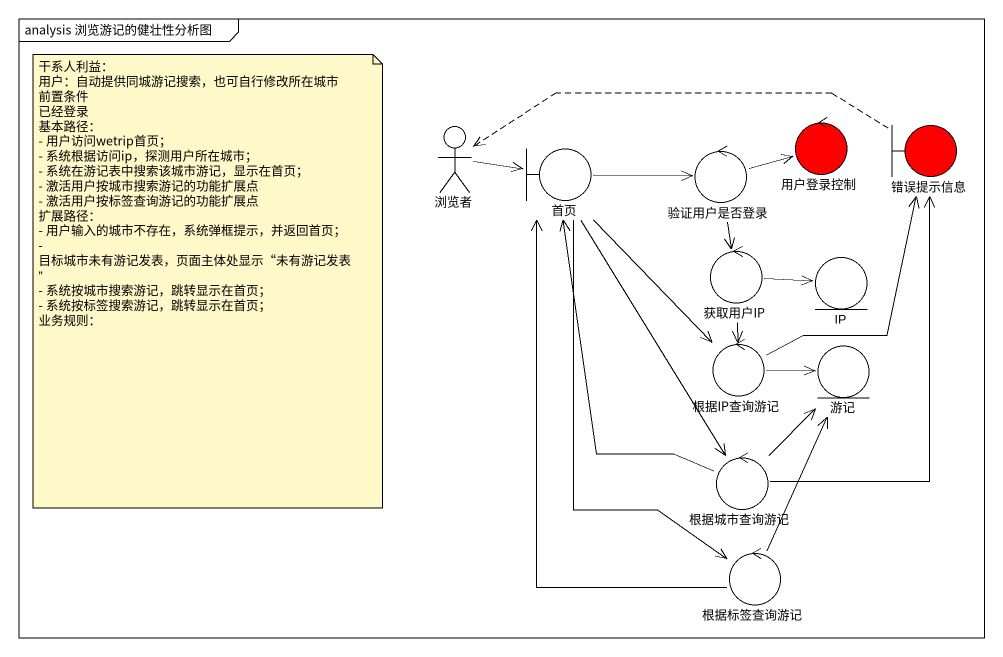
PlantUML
@startuml
mainframe analysis 浏览游记的健壮性分析图
actor 浏览者
control 用户登录控制 #FF0000
boundary 错误提示信息 #FF0000
boundary 首页
control 验证用户是否登录
control 获取用户IP
entity IP
control 根据IP查询游记
entity 游记
control 根据城市查询游记
control 根据标签查询游记
浏览者 -right-> 首页
错误提示信息 .left.> 浏览者
首页 -right-> 验证用户是否登录
首页 --> 根据IP查询游记
首页 --> 根据城市查询游记
首页 --> 根据标签查询游记
验证用户是否登录 -right-> 用户登录控制
验证用户是否登录 --> 获取用户IP
获取用户IP -right-> IP
获取用户IP --> 根据IP查询游记
根据IP查询游记 -up-> 错误提示信息
根据IP查询游记 -right-> 游记
根据城市查询游记 -up-> 错误提示信息
根据城市查询游记 -up-> 首页
根据城市查询游记 -up-> 游记
根据标签查询游记 -up-> 首页
根据标签查询游记 -up-> 游记
note as N1
  干系人利益：
  用户：自动提供同城游记搜索，也可自行修改所在城市
  前置条件
  已经登录
  基本路径：
  - 用户访问wetrip首页；
  - 系统根据访问ip，探测用户所在城市；
  - 系统在游记表中搜索该城市游记，显示在首页；
  - 激活用户按城市搜索游记的功能扩展点
  - 激活用户按标签查询游记的功能扩展点
  扩展路径：
  - 用户输入的城市不存在，系统弹框提示，并返回首页；
  - 目标城市未有游记发表，页面主体处显示“未有游记发表”
  - 系统按城市搜索游记，跳转显示在首页；
  - 系统按标签搜索游记，跳转显示在首页；
  业务规则：
end note
@enduml
